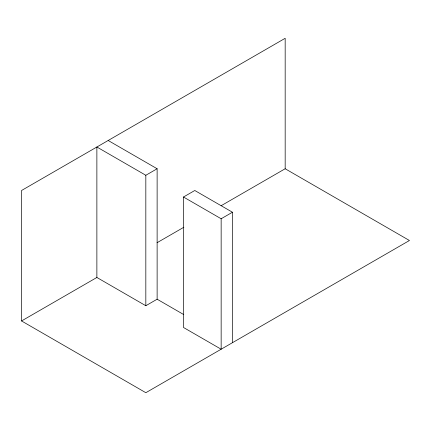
<?xml version="1.0" encoding="UTF-8"?>
<svg xmlns="http://www.w3.org/2000/svg" width="431" height="431" viewBox="0 0 431 431"><rect width="100%" height="100%" fill="white"/><g stroke="black" fill="none" stroke-linecap="round" stroke-linejoin="round"><path stroke-width="0.65" d="M21.55 320.955L145.829 392.706L409.45 240.503L285.171 168.753L285.171 38.294L21.55 190.497L21.55 320.955L96.873 277.467L96.873 147.009L145.829 175.277L157.126 168.753L157.126 299.211L183.778 314.598M183.487 197.015L221.151 218.759L221.151 349.218L183.487 327.479L183.487 197.015L194.785 190.497L232.449 212.235L232.449 342.699M157.078 242.707L183.859 227.245M221.125 205.732L285.171 168.753M221.151 218.759L232.449 212.235M96.873 277.467L145.829 305.735L157.126 299.211M108.17 140.484L157.126 168.753M145.829 175.277L145.829 305.735"/></g></svg>
